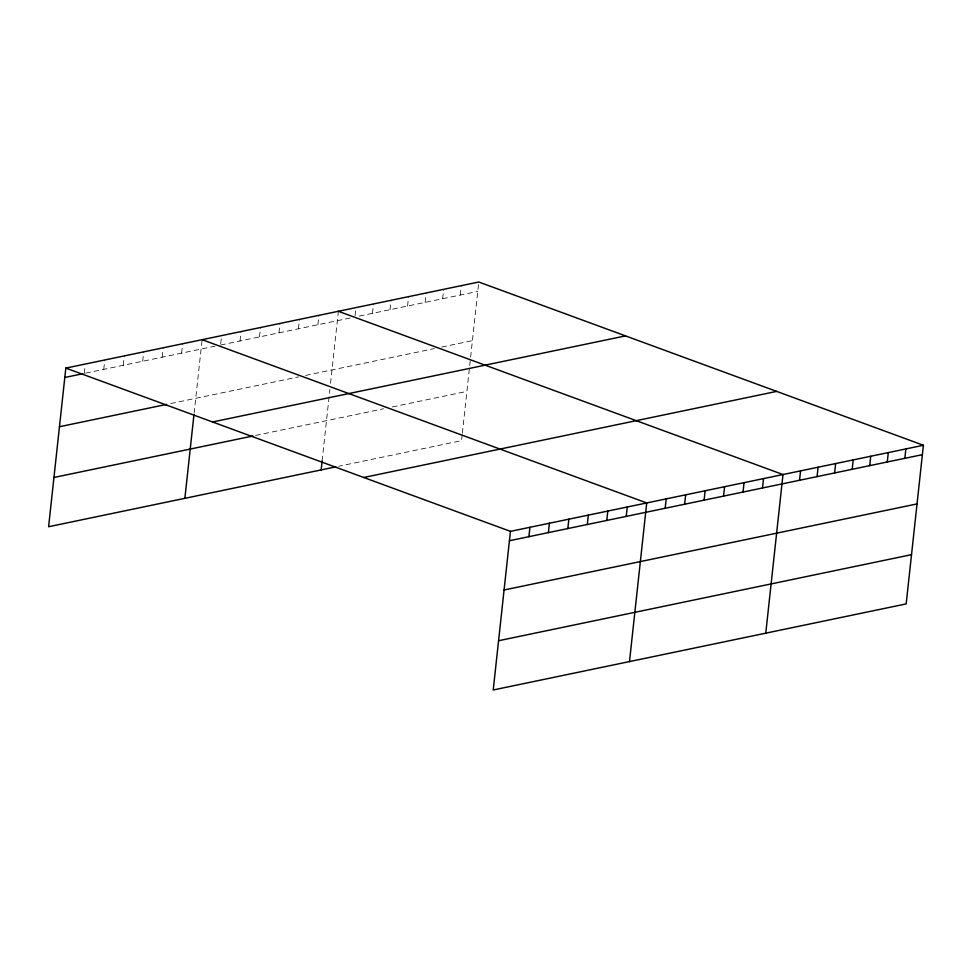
<?xml version="1.0" encoding="UTF-8"?>
<svg xmlns="http://www.w3.org/2000/svg" width="972" height="972" viewBox="0 0 972 972"><rect width="100%" height="100%" fill="white"/><g stroke="black" fill="none" stroke-linecap="round" stroke-linejoin="round"><path stroke-width="0.73" stroke-dasharray="4.86 3.65" d="M84.285 373.43L85.159 365.375M103.749 369.372L104.769 359.98M123.213 365.314L124.234 355.922M142.677 361.256L143.698 351.864M162.154 357.198L163.175 347.806M181.618 353.14L182.639 343.748M194.121 413.246L202.103 339.69M220.705 343.675L221.288 338.317M240.023 340.965L241.044 331.573M259.488 336.907L260.508 327.515M278.952 332.849L279.972 323.457M298.428 328.791L299.449 319.399M317.893 324.733L318.913 315.341M322.121 460.959L329.897 389.322M330.553 383.357L338.377 311.283M355.059 315.669L355.643 310.311M372.458 313.361L373.479 303.969M390.015 309.691L391.036 300.312M407.56 306.034L408.58 296.654M425.116 302.377L426.137 292.997M442.661 298.72L443.682 289.34M460.218 295.063L461.226 285.671M462.198 434.678L461.554 440.644L338.693 466.256M462.356 433.184L470.472 358.559M470.63 357.076L478.783 282.014M85.67 373.139L214.994 346.178M220.559 345.024L350.528 317.929M359.3 316.094L477.762 291.406M170.708 403.538L298.635 376.881M305.585 375.423L434.387 348.584M441.701 347.053L472.416 340.65M255.575 435.444L383.539 408.775M392.311 406.94L466.9 391.4"/><path stroke-width="1.46" d="M923.4 445.273L510.446 531.356L493.217 689.986L906.171 603.904L923.4 445.273L478.783 282.014L65.829 368.096L48.6 526.727L335.777 466.864M184.874 498.32L193.95 414.74M321.149 469.913L322.121 460.959M528.902 536.69L529.922 527.298M548.366 532.632L549.387 523.24M567.83 528.574L568.851 519.182M587.307 524.515L588.315 515.124M606.771 520.457L607.792 511.065M626.235 516.399L627.256 507.007M629.492 661.58L646.72 502.949L202.103 339.69M665.176 508.283L666.197 498.891M684.64 504.225L685.661 494.833M704.105 500.167L705.125 490.775M723.569 496.109L724.59 486.717M743.045 492.051L744.066 482.659M762.51 487.993L763.53 478.601M765.766 633.173L782.995 474.543L338.377 311.283M799.531 480.277L800.551 470.885M817.075 476.608L818.096 467.228M834.632 472.951L835.653 463.571M852.177 469.294L853.197 459.914M869.733 465.637L870.754 456.257M887.278 461.979L888.299 452.6M904.835 458.322L905.855 448.93M64.808 377.488L82.887 373.71M59.462 426.732L166.54 404.413M212.552 421.97L625.506 335.899M53.946 477.471L252.793 436.027M363.722 477.483L776.677 391.4M509.425 540.736L922.379 454.665M504.079 589.992L917.033 503.909M498.563 640.73L911.517 554.66M65.829 368.096L510.446 531.356"/></g></svg>
